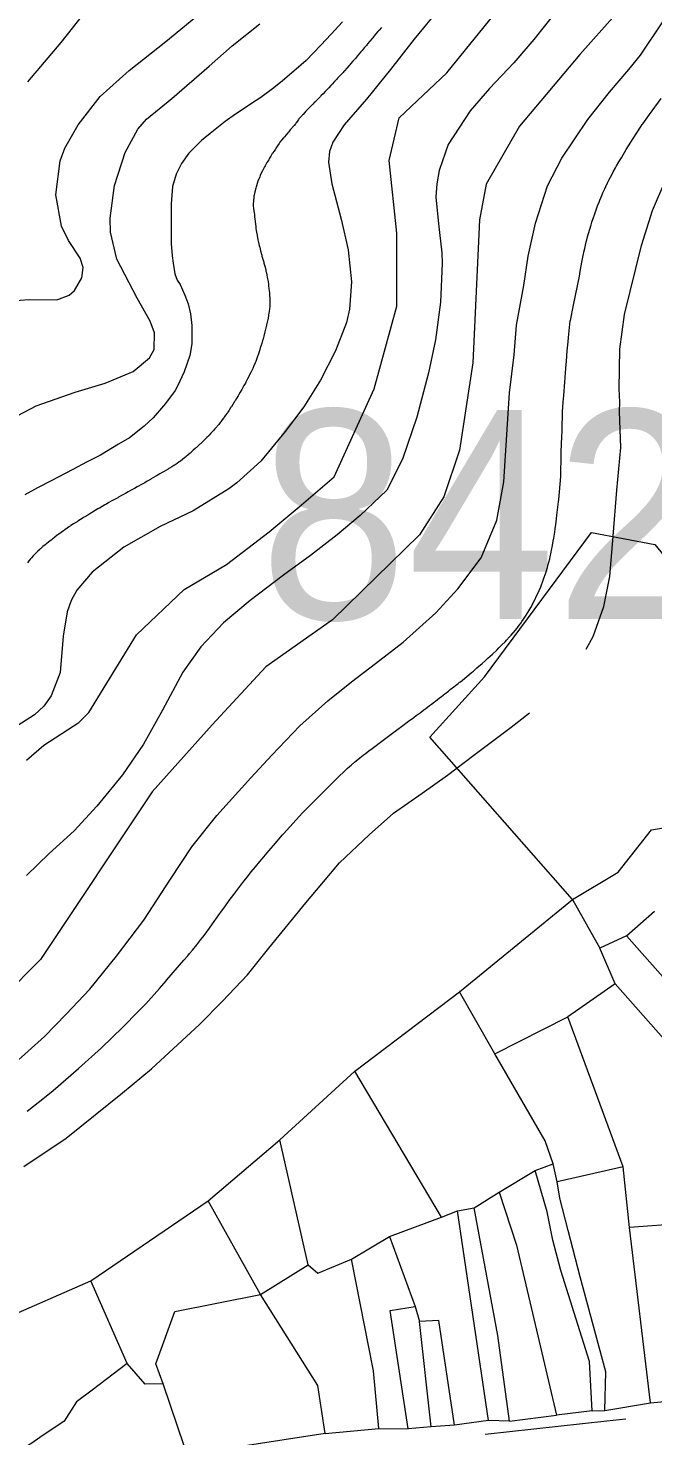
# Model space of a CAD drawing. Header units: metres. Extents: x 548946 to 557077, y 1838800 to 1845419.
# Drawn here: x 554197 to 554436, y 1840148 to 1840686 of the extents above; entities that cross this region are included whole.
import ezdxf
from ezdxf.enums import TextEntityAlignment as Align

# ---------------------------------------------------------------- set-up
doc = ezdxf.new("R2010")
doc.units = ezdxf.units.M
doc.header["$LTSCALE"] = 28
for name, color, linetype, lineweight in [('1', 7, 'Continuous', 13), ('10', 7, 'Continuous', 13), ('2', 7, 'Continuous', 13), ('22', 7, 'Continuous', 13), ('55', 7, 'Continuous', 35)]:
    doc.layers.add(name, color=color, linetype=linetype, lineweight=lineweight)

msp = doc.modelspace()

# ---------------------------------------------------------------- linework, layer by layer
at = {"layer": '1'}
for points in [[(554195.97, 1840405.99), (554202.67, 1840411.75), (554216.07, 1840420.39), (554219.9, 1840424.23), (554238.09, 1840453.99), (554256.27, 1840471.27), (554272.55, 1840480.87), (554288.82, 1840493.35), (554300.31, 1840502.95), (554313.71, 1840514.46), (554329.03, 1840548.06), (554337.64, 1840579.74), (554337.64, 1840607.58), (554334.77, 1840635.42), (554338.6, 1840651.74), (554356.78, 1840669.02), (554397.95, 1840719.9)], [(554434.97, 1840706.73), (554407.69, 1840675.96), (554384.68, 1840648.6), (554371.89, 1840626.38), (554369.33, 1840612.7), (554366.78, 1840557.99), (554361.66, 1840524.66), (554355.69, 1840506.71), (554346.32, 1840492.17), (554313.08, 1840459.69), (554287.51, 1840441.74), (554267.05, 1840419.52), (554244.04, 1840393.87), (554201.42, 1840329.76), (554173.29, 1840301.55)], [(554190.17, 1840581.76), (554197.07, 1840582.2), (554207.64, 1840582.16), (554212.27, 1840583.87), (554214.31, 1840585.64), (554217.13, 1840590.48), (554217.65, 1840594.44), (554216.56, 1840598.05), (554212.1, 1840604.79), (554209.35, 1840610.34), (554207.18, 1840622.33), (554208.88, 1840635.34), (554210.71, 1840640.11), (554215.77, 1840649.06), (554224.25, 1840659.96), (554235.27, 1840669.86), (554249.29, 1840680.95), (554266.53, 1840695.1)], [(554354.35, 1840694.04), (554344.27, 1840681.89), (554335.26, 1840670.23), (554326.03, 1840658.92), (554317.58, 1840649.01), (554313.25, 1840642.43), (554311.96, 1840638.84), (554311.58, 1840634.81), (554312.85, 1840626.5), (554316.39, 1840613.04), (554319.09, 1840601.26), (554320.35, 1840588.96), (554319.55, 1840578.57), (554318.41, 1840573.49), (554314.18, 1840562.55), (554308.48, 1840551.44), (554302.13, 1840541.19), (554294.93, 1840531.79), (554285.61, 1840520.38), (554276.42, 1840512.07), (554273.4, 1840509.77), (554259.73, 1840501.34), (554247.19, 1840495.38), (554233.28, 1840487.48), (554221.13, 1840478), (554215.25, 1840471.04), (554213.06, 1840467.1), (554211.51, 1840462.74), (554210.07, 1840453.48), (554208.89, 1840439.6), (554205.43, 1840430.63), (554202.63, 1840426.74), (554199.11, 1840423.4), (554190.85, 1840418.15)], [(554399.02, 1840692.9), (554390.11, 1840681.71), (554382.48, 1840672.82), (554373.18, 1840662.91), (554365.7, 1840654.41), (554357.38, 1840641.52), (554353.88, 1840631.65), (554352.95, 1840626.53), (554352.61, 1840621.46), (554353.62, 1840611.16), (554354.84, 1840600.06), (554355, 1840596.06), (554354.39, 1840581.21), (554352.42, 1840566.77), (554349.78, 1840554.22), (554345.29, 1840537.25), (554339.85, 1840521.22), (554333.86, 1840509.33), (554323.7, 1840499.6), (554314.88, 1840492.17), (554304.7, 1840484.31), (554294.3, 1840476.81)], [(554182.86, 1840532.78), (554199.69, 1840541.61), (554214.64, 1840546.82), (554226.08, 1840550.22), (554236.84, 1840554.68), (554243.05, 1840559.89), (554244.89, 1840563.11), (554245.01, 1840569.45), (554243.38, 1840573.91), (554238.31, 1840582.75), (554230.54, 1840597.71), (554228.2, 1840608.03), (554227.96, 1840613.37), (554229.72, 1840625.81), (554233.74, 1840638.5), (554238.66, 1840647.36), (554241.88, 1840651.22), (554251.55, 1840659.12), (554265.85, 1840671.52), (554274.67, 1840679.33), (554285.28, 1840687.76)], [(554196.51, 1840665.54), (554209.33, 1840680.56), (554217.98, 1840691.48)], [(554316.95, 1840688.45), (554312.51, 1840683.75), (554308.67, 1840679.58), (554302.95, 1840673.71), (554299.21, 1840670.31), (554293.99, 1840665.89), (554290.64, 1840663.19), (554285.7, 1840659.56), (554283.87, 1840658.32), (554276.02, 1840653.16), (554272.03, 1840650.28), (554266.26, 1840645.81), (554262.9, 1840643.1), (554258.11, 1840638.18), (554255.36, 1840634.32), (554253.2, 1840630.15), (554251.84, 1840625.51), (554251.36, 1840618.81), (554251.29, 1840614.31), (554251.37, 1840607.68), (554251.34, 1840603.65), (554251.77, 1840598.93), (554252.07, 1840596.15), (554252.71, 1840592.1), (554253.63, 1840589.68), (554254.76, 1840587.93), (554256.6, 1840583.93), (554257.81, 1840580.6), (554258.79, 1840576.77), (554259.28, 1840572.34)], [(554410.14, 1840448.52), (554412.83, 1840453.36), (554416.91, 1840464.75), (554419.2, 1840476.23), (554420.49, 1840491.72), (554421.82, 1840509.37), (554423.4, 1840525.63), (554422.92, 1840539.34), (554422.98, 1840542.99), (554422.8, 1840548.03), (554423, 1840563.21), (554424.74, 1840576.57), (554431.26, 1840602.85), (554435.48, 1840616.32), (554441, 1840629.09), (554446.84, 1840640.59), (554455.67, 1840654.75), (554466.49, 1840667.83), (554474.34, 1840676.37), (554486.66, 1840691.1)], [(554401.9, 1840550.61), (554402.32, 1840555.97), (554402.55, 1840558.64), (554402.89, 1840562.66), (554403.2, 1840566.05), (554403.36, 1840567.74), (554403.62, 1840570.28), (554403.9, 1840572.82), (554404.06, 1840574.09), (554404.08, 1840574.25), (554405.24, 1840580.03), (554406.78, 1840587.47), (554407.52, 1840591.19), (554407.85, 1840592.95), (554408.51, 1840596.47), (554409.02, 1840599.1), (554409.39, 1840600.85), (554409.58, 1840601.72), (554409.88, 1840603.03), (554410.18, 1840604.26), (554410.39, 1840605.08), (554410.82, 1840606.7), (554411.05, 1840607.52), (554411.52, 1840609.14), (554412.02, 1840610.75), (554412.35, 1840611.82), (554413.05, 1840613.96), (554413.14, 1840614.23), (554414.51, 1840618.02), (554415.08, 1840619.51), (554415.38, 1840620.25), (554415.83, 1840621.36), (554416.53, 1840623), (554417.25, 1840624.64), (554417.62, 1840625.45), (554418.39, 1840627.07), (554418.78, 1840627.87), (554419.39, 1840629.06), (554420.01, 1840630.25), (554420.44, 1840631.04), (554421.31, 1840632.62), (554421.76, 1840633.4), (554422.66, 1840634.95), (554423.58, 1840636.5), (554425.46, 1840639.57), (554427.25, 1840642.45), (554428.15, 1840643.89), (554429.52, 1840646.03), (554430.91, 1840648.17), (554431.61, 1840649.23), (554431.75, 1840649.44), (554434.31, 1840653.01), (554438.84, 1840659.2)], [(554259.28, 1840572.34), (554259.32, 1840565.23), (554258.49, 1840560.83), (554256.37, 1840554.61), (554253.8, 1840549.09), (554252.85, 1840547.49), (554249.19, 1840542.5), (554244.46, 1840537.02), (554240.98, 1840533.73), (554235.47, 1840529.38), (554231.26, 1840526.86), (554224.33, 1840522.64), (554219.01, 1840519.99), (554213.79, 1840517.26), (554205.38, 1840512.88), (554200.24, 1840510.25), (554195.39, 1840507.57)], [(554342.2, 1840420.88), (554344.15, 1840422.34), (554345.12, 1840423.08), (554346.59, 1840424.18), (554348.05, 1840425.28), (554348.77, 1840425.84), (554350.23, 1840426.94), (554350.96, 1840427.5), (554352.05, 1840428.33), (554352.45, 1840428.63), (554353.25, 1840429.25), (554353.85, 1840429.7), (554354.74, 1840430.39), (554356.09, 1840431.43), (554357.43, 1840432.47), (554358.1, 1840432.99), (554359.44, 1840434.03), (554360.11, 1840434.55), (554361.11, 1840435.34), (554361.7, 1840435.8), (554361.99, 1840436.03), (554365.28, 1840438.72), (554366.31, 1840439.56), (554366.99, 1840440.13), (554368.34, 1840441.28), (554370.34, 1840443.03), (554371.66, 1840444.21), (554372.54, 1840445.01), (554374.27, 1840446.61), (554375.91, 1840448.15), (554376.72, 1840448.93), (554377.92, 1840450.11), (554379.1, 1840451.31), (554379.69, 1840451.92), (554380.83, 1840453.16), (554381.39, 1840453.78), (554382.22, 1840454.74), (554383.06, 1840455.75), (554383.61, 1840456.44), (554383.97, 1840456.9), (554384.68, 1840457.84), (554385.2, 1840458.55), (554385.54, 1840459.03), (554386.21, 1840459.99), (554387.18, 1840461.46), (554387.81, 1840462.45), (554388.21, 1840463.11), (554389.01, 1840464.46), (554389.5, 1840465.32), (554392.15, 1840470.93), (554392.72, 1840472.33), (554393, 1840473.03), (554393.4, 1840474.08), (554393.98, 1840475.67), (554394.53, 1840477.27), (554394.79, 1840478.08), (554395.28, 1840479.69), (554395.51, 1840480.5), (554395.84, 1840481.72), (554396.16, 1840482.99), (554396.36, 1840483.83), (554396.73, 1840485.53), (554396.91, 1840486.39), (554397.23, 1840488.1), (554397.54, 1840489.82), (554397.73, 1840490.97), (554398.08, 1840493.27), (554398.26, 1840494.56), (554398.62, 1840497.13), (554398.95, 1840499.71), (554399.59, 1840504.87), (554399.7, 1840505.77), (554400.43, 1840514.49), (554400.46, 1840516.82), (554400.48, 1840517.98), (554400.51, 1840519.73), (554400.53, 1840520.89), (554400.54, 1840521.47), (554400.56, 1840522.35), (554400.58, 1840523.51), (554400.6, 1840524.09), (554400.62, 1840524.96), (554400.65, 1840525.83), (554400.66, 1840526.27), (554400.69, 1840527.17), (554400.71, 1840527.77), (554400.76, 1840528.97), (554400.9, 1840532.57), (554400.94, 1840533.77), (554400.96, 1840534.37), (554401, 1840535.57), (554401.02, 1840536.18), (554401.04, 1840537.08), (554401.06, 1840537.98), (554401.07, 1840538.43), (554401.08, 1840538.84), (554401.08, 1840539.05), (554401.09, 1840539.23), (554401.35, 1840543.02), (554401.53, 1840545.55), (554401.9, 1840550.61)], [(554294.3, 1840476.81), (554281.62, 1840467.08), (554271.42, 1840458.57), (554262.7, 1840449.37), (554255.81, 1840439.72), (554248.05, 1840425.21), (554240.79, 1840412.15), (554232.72, 1840400.41), (554222.91, 1840388.38), (554214.21, 1840379), (554204.7, 1840370.28), (554195.98, 1840361.93)], [(554194.96, 1840250.58), (554211.21, 1840261.37), (554232.71, 1840278.74), (554243.85, 1840287.91), (554262.23, 1840304.93), (554270.93, 1840313.83), (554280.56, 1840323.88), (554288.76, 1840334.14), (554302.88, 1840351.39), (554315.8, 1840366.74), (554327.04, 1840377.44), (554336.43, 1840385.8), (554347.38, 1840393.37), (554357.01, 1840400.33), (554367.12, 1840407.9), (554381.47, 1840418.65), (554388.4, 1840424.13)], [(554196.24, 1840271.79), (554202.89, 1840277), (554206.15, 1840279.67), (554215.88, 1840288.05), (554224.65, 1840296.02), (554232.92, 1840303.94), (554238.78, 1840309.83), (554241.65, 1840312.84), (554246.9, 1840318.64), (554249.43, 1840321.62), (554249.75, 1840322.01), (554256.21, 1840329.5), (554257.68, 1840331.22), (554258.41, 1840332.08), (554259.5, 1840333.39), (554261.11, 1840335.36), (554262.69, 1840337.36), (554263.46, 1840338.37), (554264.32, 1840339.51), (554266.01, 1840341.81), (554267.12, 1840343.36), (554269.33, 1840346.47), (554270.99, 1840348.8), (554271.84, 1840349.97), (554273.55, 1840352.3), (554275.28, 1840354.62), (554276.44, 1840356.15), (554278.8, 1840359.2), (554280.94, 1840361.91), (554282.02, 1840363.26), (554283.65, 1840365.27), (554285.3, 1840367.27), (554286.13, 1840368.26), (554288.73, 1840371.33), (554290.48, 1840373.36), (554294, 1840377.41), (554294.34, 1840377.8), (554301.61, 1840385.86), (554303.59, 1840387.87), (554307.57, 1840391.86), (554310.56, 1840394.85), (554314.12, 1840398.43), (554315.92, 1840400.19), (554317.13, 1840401.35), (554317.75, 1840401.92), (554318.68, 1840402.77), (554319.62, 1840403.61), (554320.25, 1840404.16), (554321.54, 1840405.25), (554322.18, 1840405.79), (554323.49, 1840406.85), (554324.81, 1840407.89), (554325.7, 1840408.57), (554327.5, 1840409.92), (554327.73, 1840410.09), (554333.02, 1840414.02), (554334.04, 1840414.78), (554336.09, 1840416.3), (554338.13, 1840417.83), (554339.48, 1840418.84), (554342.2, 1840420.88)]]:
    msp.add_lwpolyline(points, dxfattribs=at)
at = {"layer": '10'}
for p, q in [((554404.9, 1840352.75), (554415.33, 1840334.06)), ((554425.58, 1840338.78), (554436.3, 1840348.2)), ((554425.58, 1840338.78), (554415.33, 1840334.06)), ((554477.96, 1840279.47), (554425.58, 1840338.78)), ((554421.23, 1840320.4), (554415.33, 1840334.06)), ((554421.23, 1840320.4), (554403.1, 1840307.78)), ((554421.23, 1840320.4), (554469.49, 1840265.82)), ((554375.13, 1840293.66), (554361.63, 1840317.41)), ((554375.13, 1840293.66), (554403.1, 1840307.78)), ((554424.24, 1840250.45), (554403.1, 1840307.78)), ((554354.78, 1840231.2), (554321.68, 1840286.99)), ((554265.51, 1840237.4), (554292.9, 1840260.84)), ((554303.81, 1840212.99), (554292.9, 1840260.84)), ((554390.59, 1840249.1), (554397.46, 1840251.61)), ((554399.02, 1840244.69), (554397.46, 1840251.61)), ((554424.24, 1840250.45), (554399.02, 1840244.69)), ((554426.7, 1840227.18), (554424.24, 1840250.45)), ((554376.83, 1840240.74), (554390.59, 1840249.1)), ((554367.3, 1840234.74), (554376.83, 1840240.74)), ((554220.63, 1840206.9), (554265.51, 1840237.4)), ((554285.58, 1840201.64), (554265.51, 1840237.4)), ((554372.7, 1840153.38), (554360.88, 1840233.63)), ((554454.15, 1840229.29), (554426.7, 1840227.18)), ((554320.29, 1840215.12), (554334.9, 1840223.75)), ((554334.9, 1840223.75), (554344.67, 1840197.08)), ((554434.7, 1840160.22), (554426.7, 1840227.18)), ((554285.58, 1840201.64), (554303.81, 1840212.99)), ((554234.46, 1840175.19), (554220.63, 1840206.9)), ((554344.67, 1840197.08), (554346.3, 1840191.28)), ((554350.77, 1840150.96), (554346.3, 1840191.28)), ((554256.39, 1840143.39), (554248.23, 1840167.49)), ((554417.24, 1840157.26), (554434.7, 1840160.22)), ((554372.7, 1840153.38), (554359.73, 1840151.57)), ((554380.77, 1840153.18), (554372.7, 1840153.38)), ((554380.77, 1840153.18), (554398.72, 1840155.4)), ((554412.42, 1840157.09), (554398.72, 1840155.4)), ((554412.42, 1840157.09), (554417.24, 1840157.26)), ((554310.24, 1840148.42), (554330.79, 1840150.31)), ((554330.79, 1840150.31), (554341.98, 1840150.18)), ((554350.77, 1840150.96), (554341.98, 1840150.18)), ((554359.73, 1840151.57), (554350.77, 1840150.96))]:
    msp.add_line(p, q, dxfattribs=at)
for points in [[(554404.9, 1840352.75), (554350.25, 1840414.86), (554371.2, 1840437.86), (554412.19, 1840493.05), (554436.36, 1840488.48), (554474.22, 1840442.1)], [(554404.9, 1840352.75), (554422.31, 1840363.14), (554435.07, 1840379.39), (554439.71, 1840380.12), (554441.16, 1840378.39), (554445.71, 1840374.91), (554458.79, 1840388.78), (554459.75, 1840391.91), (554464.79, 1840398.47), (554470.93, 1840404.35), (554484.35, 1840416.78), (554489.67, 1840419.08)], [(554292.9, 1840260.84), (554321.68, 1840286.99), (554361.63, 1840317.41), (554404.9, 1840352.75)], [(554397.46, 1840251.61), (554394.46, 1840260.42), (554375.13, 1840293.66)], [(554412.42, 1840157.09), (554411.34, 1840175.97), (554400.43, 1840210.78), (554397.37, 1840222.38), (554395.16, 1840233.24), (554390.59, 1840249.1)], [(554376.83, 1840240.74), (554383.43, 1840220.54), (554398.72, 1840155.4)], [(554417.24, 1840157.26), (554417.62, 1840172.06), (554407.83, 1840208.37), (554403.22, 1840226.08), (554400.07, 1840238.48), (554399.02, 1840244.69)], [(554334.9, 1840223.75), (554354.78, 1840231.2), (554360.88, 1840233.63), (554367.3, 1840234.74)], [(554380.77, 1840153.18), (554376.31, 1840185.95), (554367.3, 1840234.74)], [(554303.81, 1840212.99), (554307.49, 1840209.8), (554320.29, 1840215.12)], [(554330.79, 1840150.31), (554328.71, 1840172.37), (554320.29, 1840215.12)], [(554123.04, 1840156.95), (554152.87, 1840177.23), (554220.63, 1840206.9)], [(554248.23, 1840167.49), (554245.48, 1840175.03), (554252.8, 1840195.05), (554285.58, 1840201.64)], [(554310.24, 1840148.42), (554307.51, 1840166.82), (554285.58, 1840201.64)], [(554341.98, 1840150.18), (554335.14, 1840195.5), (554344.67, 1840197.08)], [(554359.73, 1840151.57), (554353.75, 1840191.65), (554346.3, 1840191.28)], [(554234.46, 1840175.19), (554221.07, 1840164.96), (554215.11, 1840160.55), (554210.36, 1840153.1), (554201.12, 1840146.89), (554198.01, 1840144.79), (554149.01, 1840114.74)], [(554248.23, 1840167.49), (554241.43, 1840167.27), (554234.46, 1840175.19)], [(554434.7, 1840160.22), (554455.91, 1840162.15), (554464.02, 1840166.37)], [(554310.24, 1840148.42), (554277.26, 1840143.34), (554256.39, 1840143.39)]]:
    msp.add_lwpolyline(points, dxfattribs=at)
at = {"layer": '2'}
for points in [[(554190.44, 1840289.07), (554202.86, 1840300.35), (554211.19, 1840308.85), (554220.24, 1840318.45), (554230.46, 1840331), (554240.91, 1840344.87), (554251.07, 1840360.5), (554259.26, 1840372.81), (554268.88, 1840384.82), (554281.8, 1840399.25), (554289.82, 1840407.99), (554300.57, 1840419.1), (554311.31, 1840428.7), (554320.33, 1840435.96), (554329.56, 1840443.06), (554340.09, 1840451.15), (554352.61, 1840462.35), (554361.02, 1840471.62), (554369.93, 1840483.36), (554376, 1840497.88), (554378.6, 1840512.48), (554380.08, 1840534.53), (554380.83, 1840546.57), (554382.61, 1840561.02), (554383.51, 1840572.44), (554386.24, 1840587.62), (554387.99, 1840598.85), (554390.72, 1840611.51), (554395.33, 1840625.68), (554400.81, 1840636.29), (554410.78, 1840651.05), (554419.07, 1840661.6), (554426.46, 1840670.18), (554430.9, 1840675.72), (554439.42, 1840688.45)], [(554331.78, 1840686.31), (554330.94, 1840685.31), (554330.7, 1840685.03), (554330.46, 1840684.75), (554329.58, 1840683.73), (554328.7, 1840682.7), (554328.46, 1840682.41), (554328.22, 1840682.12), (554327.36, 1840681.07), (554326.51, 1840680.03), (554326.28, 1840679.75), (554326.05, 1840679.47), (554325.22, 1840678.49), (554324.38, 1840677.51), (554324.15, 1840677.24), (554323.92, 1840676.96), (554323.07, 1840675.94), (554322.22, 1840674.92), (554321.98, 1840674.63), (554321.74, 1840674.36), (554320.86, 1840673.36), (554319.97, 1840672.36), (554319.72, 1840672.08), (554319.47, 1840671.79), (554318.56, 1840670.75), (554317.63, 1840669.7), (554317.38, 1840669.41)], [(554317.38, 1840669.41), (554317.12, 1840669.13), (554316.19, 1840668.12), (554315.27, 1840667.13), (554315.02, 1840666.86), (554314.77, 1840666.58), (554313.87, 1840665.59), (554312.98, 1840664.62), (554312.73, 1840664.36), (554312.49, 1840664.11), (554311.61, 1840663.2), (554310.75, 1840662.33), (554310.51, 1840662.08), (554310.28, 1840661.84), (554309.47, 1840660.98), (554308.66, 1840660.13), (554308.44, 1840659.9), (554308.22, 1840659.68), (554306.64, 1840658.13), (554306.43, 1840657.92), (554306.23, 1840657.71), (554305.55, 1840656.99), (554304.9, 1840656.29), (554304.71, 1840656.11), (554304.53, 1840655.92), (554303.85, 1840655.27), (554303.2, 1840654.64), (554303.03, 1840654.46), (554302.87, 1840654.29), (554302.33, 1840653.66), (554301.8, 1840653.03), (554301.64, 1840652.86), (554301.49, 1840652.69), (554300.91, 1840652.09), (554300.35, 1840651.49), (554300.21, 1840651.31), (554300.08, 1840651.14), (554299.65, 1840650.5), (554299.21, 1840649.85), (554299.08, 1840649.67), (554298.94, 1840649.49), (554298.38, 1840648.85), (554297.79, 1840648.21), (554297.63, 1840648.02), (554297.48, 1840647.84), (554296.93, 1840647.15), (554296.37, 1840646.43), (554296.21, 1840646.23), (554296.04, 1840646.02), (554295.38, 1840645.26), (554294.68, 1840644.47), (554294.49, 1840644.25), (554294.3, 1840644.03), (554293.6, 1840643.22), (554292.95, 1840642.4), (554292.78, 1840642.17), (554292.61, 1840641.94), (554292.07, 1840641.09), (554291.56, 1840640.25), (554291.41, 1840640.02), (554291.26, 1840639.8), (554290.7, 1840639.03), (554290.17, 1840638.28), (554290.03, 1840638.07), (554289.9, 1840637.87), (554289.48, 1840637.11), (554289.01, 1840636.26), (554288.86, 1840635.99), (554288.69, 1840635.72), (554288, 1840634.6), (554287.26, 1840633.37), (554287.07, 1840633.03), (554286.88, 1840632.68), (554286.23, 1840631.42), (554285.59, 1840630.04), (554285.41, 1840629.62), (554285.23, 1840629.18), (554284.57, 1840627.48), (554283.98, 1840625.77), (554283.83, 1840625.33), (554283.7, 1840624.9), (554283.32, 1840623.48), (554283.05, 1840622.13), (554282.99, 1840621.75), (554282.93, 1840621.38), (554282.79, 1840620), (554282.73, 1840618.71), (554282.73, 1840618.38), (554282.74, 1840618.07), (554282.83, 1840617.07), (554282.97, 1840616.14), (554283.01, 1840615.88), (554283.05, 1840615.61), (554283.17, 1840614.63), (554283.29, 1840613.63), (554283.33, 1840613.35), (554283.37, 1840613.07), (554283.5, 1840612.08), (554283.63, 1840611.1), (554283.66, 1840610.82), (554283.69, 1840610.55)], [(554283.69, 1840610.55), (554283.8, 1840609.57), (554283.92, 1840608.57), (554283.96, 1840608.28), (554284, 1840607.98), (554284.19, 1840606.87), (554284.4, 1840605.74), (554284.47, 1840605.44), (554284.53, 1840605.13), (554284.77, 1840604.04), (554285.04, 1840602.9), (554285.12, 1840602.56), (554285.21, 1840602.22), (554285.54, 1840600.89), (554285.89, 1840599.55), (554285.99, 1840599.19), (554286.08, 1840598.84), (554286.42, 1840597.64), (554286.75, 1840596.47), (554286.84, 1840596.14), (554286.93, 1840595.81), (554287.25, 1840594.6), (554287.55, 1840593.42), (554287.62, 1840593.1), (554287.69, 1840592.79), (554287.93, 1840591.73), (554288.13, 1840590.7), (554288.19, 1840590.42), (554288.24, 1840590.13), (554288.41, 1840589.11), (554288.57, 1840588.08), (554288.61, 1840587.79), (554288.65, 1840587.5), (554288.78, 1840586.46), (554288.89, 1840585.42), (554288.92, 1840585.13), (554288.94, 1840584.85), (554289.01, 1840583.84), (554289.07, 1840582.84), (554289.08, 1840582.56), (554289.09, 1840582.29), (554289.11, 1840581.29), (554289.1, 1840580.28), (554289.09, 1840580), (554289.07, 1840579.72), (554288.97, 1840578.71), (554288.84, 1840577.69), (554288.8, 1840577.41), (554288.77, 1840577.14), (554288.64, 1840576.15), (554288.48, 1840575.16), (554288.43, 1840574.88), (554288.38, 1840574.6), (554288.14, 1840573.57), (554287.88, 1840572.52), (554287.81, 1840572.23), (554287.74, 1840571.95), (554287.49, 1840570.93), (554287.22, 1840569.89), (554287.15, 1840569.6), (554287.07, 1840569.31), (554286.79, 1840568.24), (554286.49, 1840567.15), (554286.41, 1840566.85), (554286.32, 1840566.54), (554285.99, 1840565.45), (554285.65, 1840564.34), (554285.55, 1840564.03), (554285.46, 1840563.72), (554285.1, 1840562.56), (554284.72, 1840561.41), (554284.61, 1840561.09), (554284.51, 1840560.78), (554284.1, 1840559.68), (554283.69, 1840558.59), (554283.57, 1840558.29), (554283.46, 1840558), (554283.03, 1840556.93), (554282.59, 1840555.89), (554282.46, 1840555.61), (554282.33, 1840555.33), (554281.86, 1840554.35), (554281.38, 1840553.38), (554281.24, 1840553.11), (554281.1, 1840552.84), (554280.58, 1840551.84), (554280.05, 1840550.84), (554279.9, 1840550.57), (554279.75, 1840550.3), (554279.2, 1840549.32), (554278.64, 1840548.35), (554278.49, 1840548.08), (554278.34, 1840547.81), (554277.79, 1840546.84), (554277.24, 1840545.89), (554277.08, 1840545.62), (554276.93, 1840545.36), (554276.36, 1840544.43), (554275.79, 1840543.51), (554275.63, 1840543.26), (554275.48, 1840543.01)], [(554275.48, 1840543.01), (554274.92, 1840542.11), (554274.37, 1840541.24), (554274.22, 1840541), (554274.07, 1840540.77), (554273.55, 1840539.96), (554273.03, 1840539.17), (554272.88, 1840538.95), (554272.73, 1840538.74), (554272.19, 1840537.98), (554271.65, 1840537.24), (554271.51, 1840537.04), (554271.37, 1840536.85), (554270.87, 1840536.17), (554270.37, 1840535.51), (554270.23, 1840535.32), (554270.08, 1840535.14), (554269.53, 1840534.45), (554268.95, 1840533.77), (554268.8, 1840533.59), (554268.64, 1840533.4), (554268.07, 1840532.75), (554267.49, 1840532.11), (554267.32, 1840531.92), (554267.16, 1840531.74), (554266.54, 1840531.05), (554265.92, 1840530.37), (554265.75, 1840530.19), (554265.58, 1840530.01), (554264.97, 1840529.4), (554264.36, 1840528.81), (554264.19, 1840528.64), (554264.02, 1840528.47), (554263.39, 1840527.84), (554262.74, 1840527.2), (554262.56, 1840527.03), (554262.37, 1840526.86), (554261.69, 1840526.26), (554260.99, 1840525.64), (554260.79, 1840525.45), (554260.58, 1840525.27), (554259.83, 1840524.57), (554259.05, 1840523.85), (554258.83, 1840523.65), (554258.61, 1840523.46), (554257.81, 1840522.78), (554257.01, 1840522.12), (554256.78, 1840521.93), (554256.55, 1840521.75), (554255.73, 1840521.08), (554254.91, 1840520.44), (554254.69, 1840520.28), (554254.47, 1840520.12), (554253.67, 1840519.57), (554252.87, 1840519.06), (554252.65, 1840518.91), (554252.42, 1840518.76), (554251.57, 1840518.22), (554250.7, 1840517.68), (554250.46, 1840517.54), (554250.22, 1840517.39), (554249.35, 1840516.89), (554248.46, 1840516.38), (554248.2, 1840516.23), (554247.95, 1840516.08), (554247, 1840515.51), (554246.04, 1840514.93), (554245.78, 1840514.78), (554245.52, 1840514.63), (554244.6, 1840514.12), (554243.68, 1840513.6), (554243.43, 1840513.45), (554243.16, 1840513.3), (554242.2, 1840512.73), (554241.24, 1840512.17), (554240.97, 1840512.01), (554240.71, 1840511.86), (554239.76, 1840511.35), (554238.82, 1840510.83), (554238.55, 1840510.69), (554238.29, 1840510.54), (554237.32, 1840509.99), (554236.34, 1840509.43), (554236.07, 1840509.28), (554235.81, 1840509.13), (554234.84, 1840508.61), (554233.89, 1840508.09), (554233.62, 1840507.94), (554233.35, 1840507.8), (554232.39, 1840507.26), (554231.43, 1840506.72), (554231.16, 1840506.57), (554230.89, 1840506.43), (554229.92, 1840505.9), (554228.96, 1840505.38), (554228.7, 1840505.23), (554228.44, 1840505.08), (554227.5, 1840504.55), (554226.55, 1840503.99), (554226.27, 1840503.84), (554225.99, 1840503.68)], [(554225.99, 1840503.68), (554224.94, 1840503.09), (554223.87, 1840502.48), (554223.58, 1840502.31), (554223.29, 1840502.13), (554222.25, 1840501.49), (554221.2, 1840500.84), (554220.9, 1840500.66), (554220.59, 1840500.47), (554219.45, 1840499.8), (554218.3, 1840499.12), (554218, 1840498.93), (554217.7, 1840498.74), (554216.66, 1840498.06), (554215.64, 1840497.4), (554215.36, 1840497.22), (554215.07, 1840497.04), (554214.03, 1840496.4), (554213.02, 1840495.77), (554212.75, 1840495.59), (554212.49, 1840495.42), (554211.59, 1840494.78), (554210.71, 1840494.13), (554210.46, 1840493.95), (554210.21, 1840493.77), (554209.26, 1840493.12), (554208.31, 1840492.44), (554208.05, 1840492.25), (554207.79, 1840492.06), (554206.87, 1840491.34), (554205.95, 1840490.61), (554205.7, 1840490.41), (554205.44, 1840490.21), (554204.53, 1840489.51), (554203.63, 1840488.81), (554203.39, 1840488.61), (554203.14, 1840488.42), (554202.29, 1840487.71), (554201.48, 1840487.01), (554201.27, 1840486.82), (554201.06, 1840486.63), (554200.36, 1840485.96), (554199.67, 1840485.29), (554199.48, 1840485.1), (554199.29, 1840484.91), (554198.6, 1840484.2), (554197.92, 1840483.47), (554197.74, 1840483.27), (554197.56, 1840483.06), (554196.95, 1840482.29), (554196.34, 1840481.51)]]:
    msp.add_lwpolyline(points, dxfattribs=at)
at = {"layer": '22'}
for p, q in [((554418.01, 1840153.29), (554425.3, 1840154.04)), ((554371.52, 1840148.15), (554418.01, 1840153.29))]:
    msp.add_line(p, q, dxfattribs=at)

# ---------------------------------------------------------------- texts
at = {"layer": '55', "width": 0.95}
msp.add_text('842554-4', height=80, dxfattribs=at).set_placement((554499.99, 1840460), align=Align.CENTER)

doc.saveas('drawing.dxf')
